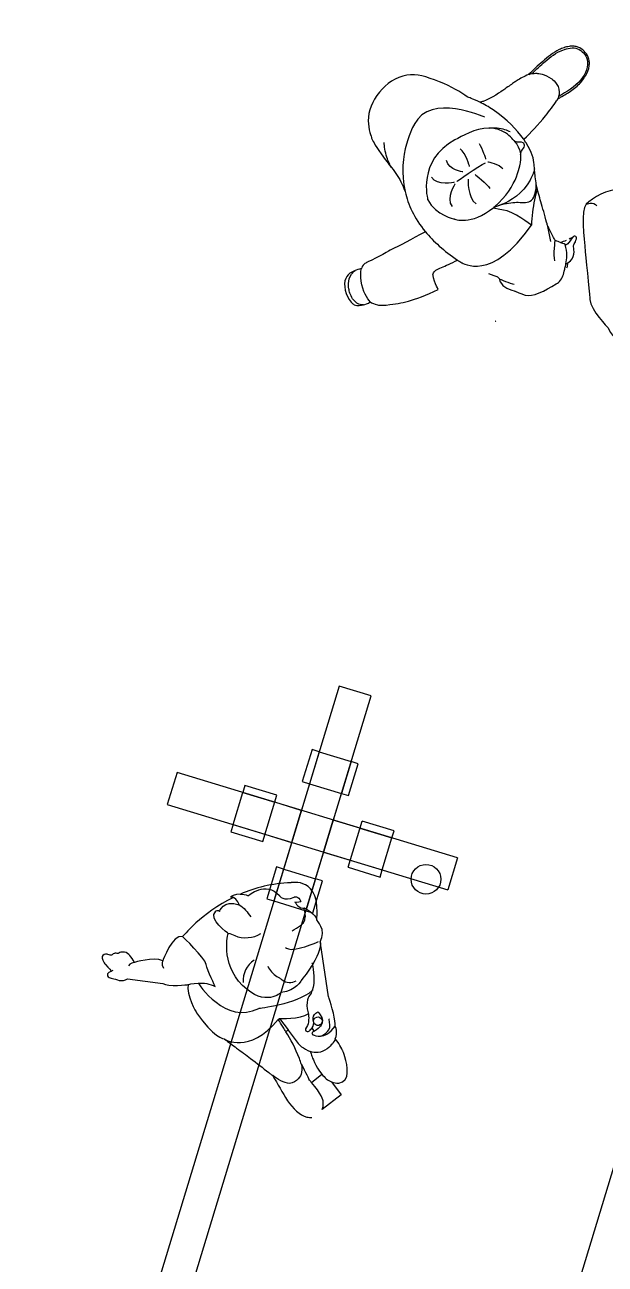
# Model space of a CAD drawing. Header units: millimetres. Extents: x 13722 to 114356, y -17117 to 61088.
# Drawn here: x 73308 to 74872, y 14825 to 18164 of the extents above; entities that cross this region are included whole.
import ezdxf

# ---------------------------------------------------------------- set-up
doc = ezdxf.new("R2010")
doc.units = ezdxf.units.MM
for name, color, linetype in [('01', 3, 'Continuous'), ('02', 250, 'Continuous'), ('03', 8, 'Continuous'), ('Toffu_Outline', 8, 'Continuous')]:
    doc.layers.add(name, color=color, linetype=linetype)

# ---------------------------------------------------------------- blocks, each defined once
blk = doc.blocks.new('2r2')
at = {"layer": 'Toffu_Outline'}
for points in [[(94024.6, -3697.1), (94024, -3697.4)], [(93892.7, -3772), (93892.6, -3771.9), (93892.6, -3772)], [(94074.1, -4102), (94082.8, -4147)]]:
    blk.add_lwpolyline(points, dxfattribs=at)
for points, knots in [([(94102.3, -3763.2), (94102.4, -3763.2), (94102.5, -3763.1), (94102.6, -3763.1), (94105, -3761.6), (94107.4, -3760.2), (94109.9, -3758.8), (94120.2, -3752.9), (94130.5, -3746.9), (94140.3, -3739.9), (94150.1, -3733), (94159.3, -3725.1), (94167.4, -3715.1), (94171, -3710.8), (94174.3, -3706.2), (94177.2, -3701.2), (94182.2, -3692.8), (94185.9, -3683.6), (94187.2, -3674.2), (94187.8, -3670.3), (94187.8, -3666.3), (94187.4, -3662.3), (94187, -3658.3), (94185.9, -3654.3), (94184.4, -3650.4), (94181.9, -3644.4), (94178.1, -3638.8), (94173.4, -3634.2), (94168.7, -3629.5), (94163.2, -3625.8), (94157, -3623.6), (94153.6, -3622.3), (94150.1, -3621.6), (94146.5, -3621.3), (94141.9, -3620.9), (94137.4, -3621.1), (94132.9, -3621.8), (94128.3, -3622.5), (94123.7, -3623.8), (94119.3, -3625.2), (94114.8, -3626.7), (94110.6, -3628.5), (94106.5, -3630.4), (94098, -3634.5), (94090.1, -3639.5), (94082.8, -3644.9), (94075.5, -3650.3), (94068.6, -3656.2), (94061.8, -3662.1), (94055.2, -3667.8), (94048.7, -3673.7), (94042.3, -3679.7), (94036.4, -3685.3), (94030.5, -3691), (94024.7, -3696.7), (94024.4, -3696.9), (94024.2, -3697.2), (94024, -3697.4), (94024, -3697.4), (94023.9, -3697.4), (94023.9, -3697.4), (94011.6, -3702.8), (94001.3, -3708.4), (93992.9, -3713.6), (93989.3, -3715.8), (93986.4, -3717.7), (93983.3, -3719.8), (93975.2, -3725.3), (93968.9, -3730.2), (93954.3, -3740.5), (93954.3, -3740.5), (93922.5, -3763.1), (93901.6, -3769.8), (93899.7, -3770.4), (93894.3, -3772.2), (93892.7, -3772)], [0, 0, 0, 0, 1, 1, 1, 2, 2, 2, 3, 3, 3, 4, 4, 4, 5, 5, 5, 6, 6, 6, 7, 7, 7, 8, 8, 8, 9, 9, 9, 10, 10, 10, 11, 11, 11, 12, 12, 12, 13, 13, 13, 14, 14, 14, 15, 15, 15, 16, 16, 16, 17, 17, 17, 18, 18, 18, 19, 19, 19, 20, 20, 20, 21, 21, 21, 22, 22, 22, 23, 23, 23, 24, 24, 24, 25, 25, 25, 25]), ([(94032.9, -3695.1), (94044.5, -3683.8), (94056.3, -3672.8), (94068.6, -3662.3), (94082.8, -3650.1), (94097.6, -3638.7), (94115.7, -3631.5), (94128.7, -3626.3), (94143.4, -3623.3), (94156.1, -3628.2), (94168, -3632.7), (94178.1, -3644.2), (94181.6, -3656.6), (94186.9, -3675.2), (94177.1, -3695.7), (94164.5, -3711.4), (94148.1, -3731.8), (94126.7, -3743.8), (94104.8, -3756.5), (94104.8, -3756.5), (94104.8, -3756.5), (94104.7, -3756.5)], [0, 0, 0, 0, 1, 1, 1, 2, 2, 2, 3, 3, 3, 4, 4, 4, 5, 5, 5, 6, 6, 6, 7, 7, 7, 7]), ([(93892.2, -3771.7), (93888.6, -3770.1), (93872.1, -3762.7), (93869.3, -3761.6), (93864.8, -3759.7), (93861, -3758.4), (93858.4, -3757.5), (93841.6, -3745.3), (93816.6, -3729.5), (93783.6, -3717), (93747, -3703.2), (93723.7, -3694.4), (93695.4, -3699.4), (93637.9, -3709.5), (93591, -3770.6), (93591.6, -3822.4), (93591.8, -3844.2), (93600.6, -3867.4), (93600.9, -3868.5), (93603.2, -3874.4), (93607.3, -3883.9), (93626.9, -3911.4), (93638, -3927.1), (93646.9, -3938.4), (93654.3, -3948), (93666.2, -3963.5), (93674.6, -3974.7), (93683.2, -3993.4), (93687.1, -4001.7), (93689.7, -4008.7), (93691.1, -4012.8)], [0, 0, 0, 0, 1, 1, 1, 2, 2, 2, 3, 3, 3, 4, 4, 4, 5, 5, 5, 6, 6, 6, 7, 7, 7, 8, 8, 8, 9, 9, 9, 10, 10, 10, 10]), ([(94025, -3697), (94027.1, -3696.3), (94029.8, -3695.6), (94032.9, -3695.1), (94036.6, -3694.5), (94040.9, -3694), (94045.7, -3694.2), (94050.9, -3694.3), (94067.5, -3696.6), (94084.9, -3708.2), (94086.9, -3709.5), (94106.1, -3722.7), (94106.3, -3745.2), (94106.4, -3749.4), (94105.7, -3753.2), (94104.8, -3756.5), (94104.1, -3759), (94103.2, -3761.3), (94102.3, -3763.2), (94102.1, -3763.6), (94101.9, -3764.1), (94101.7, -3764.5), (94101.6, -3764.6), (94101.6, -3764.7), (94101.5, -3764.8), (94100.8, -3766.2), (94100.1, -3767.3), (94099.5, -3768.2)], [0, 0, 0, 0, 1, 1, 1, 2, 2, 2, 3, 3, 3, 4, 4, 4, 5, 5, 5, 6, 6, 6, 7, 7, 7, 8, 8, 8, 9, 9, 9, 9]), ([(93905.4, -3812.5), (93905.4, -3812.5), (93759.4, -3745.3), (93715.6, -3832), (93715.6, -3832), (93668.2, -3913.3), (93691.1, -4012.8), (93691.1, -4012.9), (93691.1, -4012.9), (93691.1, -4012.9), (93699.1, -4047.5), (93715.6, -4084.3), (93745.6, -4120.7), (93745.6, -4120.7), (93745.7, -4120.7), (93745.7, -4120.8), (93767.1, -4146.8), (93795.5, -4172.6), (93832.6, -4197.2), (93836.3, -4199.6), (93840.1, -4202), (93844, -4204.5), (93844, -4204.5), (93925.9, -4258.3), (94031.3, -4102.9), (94031.3, -4102.9), (93981, -4065.1), (93956.1, -4062.5), (93931.3, -4060), (93929.9, -4055.4), (93929.9, -4055.4)], [0, 0, 0, 0, 1, 1, 1, 2, 2, 2, 3, 3, 3, 4, 4, 4, 5, 5, 5, 6, 6, 6, 7, 7, 7, 8, 8, 8, 9, 9, 9, 10, 10, 10, 10]), ([(94009.7, -3870.4), (93992.2, -3846.7), (93966.1, -3817.7), (93928.6, -3792.7), (93916.2, -3784.4), (93904.1, -3777.6), (93892.7, -3772), (93892.7, -3772), (93892.7, -3772), (93892.7, -3772), (93892.6, -3772), (93892.6, -3772), (93892.6, -3772), (93892.6, -3771.9), (93892.6, -3771.9), (93892.6, -3771.9), (93892.5, -3771.9), (93892.5, -3771.9), (93892.5, -3771.9), (93892.4, -3771.8), (93892.3, -3771.8), (93892.2, -3771.7)], [0, 0, 0, 0, 1, 1, 1, 2, 2, 2, 3, 3, 3, 4, 4, 4, 5, 5, 5, 6, 6, 6, 7, 7, 7, 7]), ([(94047, -4005.1), (94046.7, -4003.9), (94046.5, -4002.5), (94046.1, -4000.8), (94045.4, -3996.9), (94044.8, -3993.1), (94044.2, -3989.5), (94041.7, -3973.9), (94040.5, -3961.1), (94039.8, -3951.9), (94039.4, -3946.3), (94039.2, -3942.1), (94039, -3939.6), (94037.8, -3925.9), (94033.2, -3906.7), (94017.2, -3881.8), (94015.3, -3878.7), (94013.1, -3875.5), (94010.8, -3872.2), (94010.9, -3872.1), (94011, -3872), (94011.1, -3871.8), (94030, -3853.8), (94049.7, -3832.7), (94069.5, -3808.3), (94080.5, -3794.7), (94090.5, -3781.2), (94099.5, -3768.2), (94100.1, -3767.2), (94100.8, -3766.1), (94101.5, -3764.8)], [0, 0, 0, 0, 1, 1, 1, 2, 2, 2, 3, 3, 3, 4, 4, 4, 5, 5, 5, 6, 6, 6, 7, 7, 7, 8, 8, 8, 9, 9, 9, 10, 10, 10, 10]), ([(93929.9, -4055.4), (93868.1, -4105.9), (93823.4, -4086.5), (93823.4, -4086.5), (93823.4, -4086.5), (93774.7, -4077.4), (93752.2, -4035.2), (93752.2, -4035.2), (93722.3, -3928.5), (93825.4, -3873.7), (93842.9, -3864.4), (93879.1, -3841.6), (93917.1, -3841.7), (93917.1, -3841.7), (93917.1, -3841.7), (93917.2, -3841.7), (93928.3, -3841.8), (93939.7, -3843.8), (93950.7, -3848.8), (93966.8, -3856), (93977.7, -3867.1), (93984.3, -3875.5), (93984.9, -3876), (93986, -3877), (93987.7, -3877.8), (93995.7, -3882), (94003.9, -3877.8), (94009.5, -3881.8), (94010, -3882.2), (94011.3, -3883.2), (94012.3, -3884.9), (94013.4, -3887), (94013.3, -3889.1), (94013.2, -3889.8), (94013, -3895.3), (94007.9, -3896.3), (94004.5, -3904.2), (94003.4, -3906.7), (94002.4, -3909.2), (94002.5, -3912.5), (94002.6, -3913.1), (94002.7, -3913.8), (94002.7, -3914.5), (94002.9, -3915.5), (94003, -3916.8), (94003.1, -3918.7), (94003.1, -3919.8), (94003.1, -3921), (94003.1, -3922.4), (94002.9, -3926.6), (94002.2, -3932), (94002.2, -3932.1), (94002.2, -3932.1), (93996, -3999.7), (93932.7, -4053.1), (93931.8, -4053.9), (93930.9, -4054.6), (93929.9, -4055.4)], [0, 0, 0, 0, 1, 1, 1, 2, 2, 2, 3, 3, 3, 4, 4, 4, 5, 5, 5, 6, 6, 6, 7, 7, 7, 8, 8, 8, 9, 9, 9, 10, 10, 10, 11, 11, 11, 12, 12, 12, 13, 13, 13, 14, 14, 14, 15, 15, 15, 16, 16, 16, 17, 17, 17, 18, 18, 18, 19, 19, 19, 19]), ([(93917.2, -3841.7), (93923.2, -3841), (93930.6, -3840.6), (93938.9, -3841.4), (93954.1, -3842.8), (93966.1, -3847.4), (93973.9, -3851.3)], [0, 0, 0, 0, 1, 1, 1, 2, 2, 2, 2]), ([(93654.3, -3948), (93650.1, -3940.6), (93645.7, -3931.3), (93642.1, -3920.2), (93637, -3904.7), (93635.2, -3890.8), (93634.7, -3880.1)], [0, 0, 0, 0, 1, 1, 1, 2, 2, 2, 2]), ([(93984.3, -3875.5), (93988.9, -3880.6), (93995, -3888.7), (93999, -3900), (94000.9, -3905.4), (94001.9, -3910.4), (94002.5, -3914.6)], [0, 0, 0, 0, 1, 1, 1, 2, 2, 2, 2]), ([(94428.8, -3937.5), (94400.3, -3954.4), (94366.8, -3980.4), (94351.5, -4015.1), (94322.9, -4013.1), (94280.2, -4010.1), (94264.7, -4008.2), (94240.4, -4005.1), (94194.8, -4029.7), (94179.2, -4046.8), (94163.7, -4064.1), (94172.9, -4136), (94176.6, -4174.7), (94180.3, -4213.4), (94189.3, -4303.9), (94189.3, -4303.9), (94190.7, -4331.4), (94238, -4379.4), (94238, -4379.4), (94244.5, -4397), (94263.9, -4417), (94275.8, -4419.4)], [0, 0, 0, 0, 1, 1, 1, 2, 2, 2, 3, 3, 3, 4, 4, 4, 5, 5, 5, 6, 6, 6, 7, 7, 7, 7]), ([(94039.8, -3951.9), (94037.4, -3961.4), (94033.7, -3971.4), (94028.2, -3981.6), (94008.3, -4018.5), (93974.8, -4038), (93951.1, -4047.9), (93942.3, -4051.6), (93934.9, -4053.9), (93929.9, -4055.4), (93937.4, -4052.3), (93944.4, -4049.8), (93951.1, -4047.9), (93969.1, -4042.7), (93984.2, -4041.5), (93995.6, -4041.6), (94010.4, -4041.8), (94022.3, -4044.3), (94031.6, -4036.3), (94041.9, -4027.4), (94043.8, -4005.8), (94044, -4003.3), (94044.4, -3999.7), (94044.4, -3996), (94044.4, -3996), (94044.4, -3993.6), (94044.3, -3991.4), (94044.2, -3989.5), (94044.2, -3989.4), (94044.2, -3989.3), (94044.1, -3989.2)], [0, 0, 0, 0, 1, 1, 1, 2, 2, 2, 3, 3, 3, 4, 4, 4, 5, 5, 5, 6, 6, 6, 7, 7, 7, 8, 8, 8, 9, 9, 9, 10, 10, 10, 10]), ([(94047, -4005.1), (94047, -4005.1), (94047, -4005.1), (94047, -4005.1), (94041.9, -4024), (94037.5, -4045.2), (94034.5, -4068.5), (94033, -4080.5), (94031.9, -4092), (94031.3, -4102.9)], [0, 0, 0, 0, 1, 1, 1, 2, 2, 2, 3, 3, 3, 3]), ([(94110.2, -4150.2), (94105.8, -4148.4), (94101.3, -4146.6), (94096.8, -4144.8), (94095.6, -4144.3), (94094.6, -4143.4), (94094, -4142.2), (94090, -4134.5), (94085.2, -4124.8), (94080.2, -4114.6), (94078.3, -4110.7), (94076.3, -4106.6), (94074.3, -4102.5), (94074.2, -4102.2), (94074.1, -4101.9), (94074, -4101.5), (94073.9, -4101.1), (94071.6, -4092.6), (94068.4, -4080.8)], [0, 0, 0, 0, 1, 1, 1, 2, 2, 2, 3, 3, 3, 4, 4, 4, 5, 5, 5, 6, 6, 6, 6]), ([(94123.9, -4209.8), (94124.3, -4208.1), (94125.5, -4206.8), (94127, -4206.1), (94127.9, -4205.6), (94128.8, -4205.2), (94129.6, -4204.7), (94150.8, -4192.3), (94146.4, -4168.2), (94144.7, -4161.6), (94144.5, -4160.7), (94144.5, -4159.7), (94144.7, -4158.9), (94144.8, -4158.5), (94144.9, -4158.2), (94145, -4158), (94145.7, -4156.2), (94148.1, -4152), (94150.1, -4147.7), (94152.3, -4142.8), (94153.9, -4137.6), (94152.1, -4134.8), (94151.5, -4133.7), (94150.2, -4132.9), (94148.9, -4132.7), (94148.6, -4132.7), (94148.4, -4132.7), (94148.2, -4132.7), (94147.2, -4132.8), (94146.1, -4133.2), (94145.1, -4134), (94141, -4136.7), (94136.6, -4143.5), (94132.4, -4149.8), (94132.4, -4149.8), (94131.5, -4151.1), (94129.4, -4153.2), (94127.3, -4155.3), (94126, -4155.9), (94124.8, -4155.9), (94124.2, -4155.9), (94123.7, -4155.7), (94123.4, -4155.5), (94123.1, -4155.4), (94122.7, -4155.3), (94122.4, -4155.1), (94118.4, -4153.5), (94114.3, -4151.8), (94110.3, -4150.2)], [0, 0, 0, 0, 1, 1, 1, 2, 2, 2, 3, 3, 3, 4, 4, 4, 5, 5, 5, 6, 6, 6, 7, 7, 7, 8, 8, 8, 9, 9, 9, 10, 10, 10, 11, 11, 11, 12, 12, 12, 13, 13, 13, 14, 14, 14, 15, 15, 15, 16, 16, 16, 16]), ([(94110.2, -4150.2), (94110.2, -4150.2), (94110.3, -4150.2), (94110.3, -4150.2), (94115.8, -4147.9), (94121, -4145.6), (94126, -4143.3)], [0, 0, 0, 0, 1, 1, 1, 2, 2, 2, 2]), ([(94123.8, -4210.3), (94123.8, -4210.1), (94123.8, -4210), (94123.9, -4209.8), (94124.1, -4208.9), (94124.3, -4208.1), (94124.5, -4207.2), (94127.4, -4194.4), (94128.6, -4176.9), (94122.4, -4155.1)], [0, 0, 0, 0, 1, 1, 1, 2, 2, 2, 3, 3, 3, 3]), ([(93780.2, -4276.5), (93777.6, -4271.5), (93774, -4263.9), (93770.5, -4254.3), (93765.1, -4239.3), (93766, -4235.5), (93766.4, -4234.1), (93768.6, -4226.2), (93776.9, -4222.8), (93789.6, -4217.1), (93799.3, -4212.8), (93813.9, -4206.2), (93832.6, -4197.2)], [0, 0, 0, 0, 1, 1, 1, 2, 2, 2, 3, 3, 3, 4, 4, 4, 4]), ([(93579.4, -4317.6), (93576.5, -4317.9), (93571.7, -4318), (93566.3, -4316), (93564.7, -4315.4), (93559.1, -4313.1), (93552.6, -4305.3), (93544.4, -4295.4), (93541.3, -4284.4), (93540, -4277.6), (93538.8, -4271), (93535.2, -4251.9), (93546.6, -4235.5), (93549.7, -4231), (93553.2, -4227.8), (93556.1, -4225.6), (93556.6, -4225.2), (93557.1, -4224.9), (93557.5, -4224.5)], [0, 0, 0, 0, 1, 1, 1, 2, 2, 2, 3, 3, 3, 4, 4, 4, 5, 5, 5, 6, 6, 6, 6]), ([(93597.2, -4310.1), (93589.9, -4301.2), (93576.1, -4281.8), (93572.4, -4253.8), (93570.6, -4240.4), (93571.7, -4228.8), (93573.3, -4220.2)], [0, 0, 0, 0, 1, 1, 1, 2, 2, 2, 2]), ([(93915.8, -4233.5), (93915.8, -4233.5), (93930.4, -4238.8), (93930.4, -4238.8), (93930.4, -4238.8), (93938.7, -4241.7), (93938.7, -4241.7), (93939.5, -4242.1), (93940.2, -4242.5), (93940.8, -4243.1), (93941.9, -4244.3), (93943.1, -4245.4), (93944.2, -4246.5), (93945.1, -4247.3), (93945.6, -4248.5), (93945.8, -4249.7), (93948.6, -4266.3), (93966.2, -4275.4), (93985.7, -4280.4), (93986, -4280.5), (93986.3, -4280.6), (93987.1, -4281), (93987.3, -4281.1), (93987.6, -4281.2), (93987.9, -4281.3), (94002, -4287.1), (94012.9, -4291), (94014.8, -4291.6), (94035, -4298.2), (94067.4, -4279.4), (94098.3, -4261.4), (94103.7, -4258.2), (94105.4, -4257), (94107.2, -4255.1), (94116.1, -4245.4), (94118, -4235.8), (94121.1, -4221.6), (94121.9, -4218.1), (94122.8, -4214.4), (94123.8, -4210.3)], [0, 0, 0, 0, 1, 1, 1, 2, 2, 2, 3, 3, 3, 4, 4, 4, 5, 5, 5, 6, 6, 6, 7, 7, 7, 8, 8, 8, 9, 9, 9, 10, 10, 10, 11, 11, 11, 12, 12, 12, 13, 13, 13, 13])]:
    blk.add_open_spline(points, degree=3, knots=knots, dxfattribs=at)
for points in [[(93892.5, -3771.9), (93892.4, -3771.9), (93892.3, -3771.8), (93892.2, -3771.7)], [(93892.6, -3771.9), (93892.4, -3771.9), (93892.2, -3771.8), (93892.2, -3771.7)], [(93892.9, -3772.1), (93892.9, -3772.1), (93892.9, -3772), (93892.7, -3772)], [(94101.7, -3764.5), (94102, -3764), (94102.3, -3763.6), (94102.6, -3763.1)], [(93864.9, -3945.3), (93864.9, -3945.3), (93855.3, -3910), (93839.3, -3897.5)], [(93909.2, -3925.7), (93909.2, -3925.7), (93899.8, -3897.1), (93891.3, -3883.7)], [(93846.8, -3959.3), (93846.8, -3959.3), (93809.1, -3956.8), (93802.8, -3928.8)], [(93830.1, -3985.9), (93830.1, -3985.9), (93887.4, -3944.7), (93907.6, -3935.1)], [(93914.1, -3932.3), (93914.1, -3932.3), (93945.2, -3938.3), (93954.7, -3951)], [(93880.3, -3967), (93880.3, -3967), (93912, -3992.1), (93919.3, -4004.6)], [(93823.1, -3987.4), (93823.1, -3987.4), (93778, -3999.8), (93762.6, -3973.9)], [(93826.3, -3991.5), (93826.3, -3991.5), (93799, -4029.5), (93817.9, -4053)], [(93860.9, -3979.1), (93860.9, -3979.1), (93858.6, -4030.5), (93882.6, -4046.2)], [(94047.1, -4006.1), (94047.1, -4005.8), (94047, -4005.5), (94047, -4005.1)], [(94053.9, -4029.2), (94051.6, -4021.4), (94049.4, -4013.7), (94047.1, -4006.1)], [(94068.4, -4080.8), (94063.2, -4061.8), (94057.9, -4043.1), (94053.9, -4029.2)], [(94179.2, -4046.8), (94179.2, -4046.8), (94198.8, -4037.6), (94207.8, -4051.4)], [(93745.7, -4120.8), (93707.5, -4142.4), (93676.7, -4158.5), (93652.2, -4170)], [(94133.2, -4139.9), (94137.1, -4137.9), (94141.1, -4135.9), (94145, -4134)], [(93652.2, -4170), (93652.2, -4170), (93616.8, -4191.1), (93591.1, -4202)], [(94094.9, -4144), (94094.9, -4144), (94089.5, -4183), (94094, -4199.3)], [(93589.4, -4202.7), (93586.1, -4204.3), (93583.2, -4206.2), (93581.4, -4207.8)], [(93591.1, -4202), (93590.7, -4202.1), (93590.1, -4202.4), (93589.4, -4202.7)], [(94129.6, -4204.7), (94128.9, -4209.4), (94127.8, -4214.3), (94126.4, -4219.3)], [(93552.8, -4227), (93545.6, -4230.5), (93538.6, -4234), (93533.7, -4241.6)], [(93556.1, -4225.6), (93554.9, -4226.1), (93553.8, -4226.6), (93552.8, -4227)], [(93573.3, -4220.2), (93566.3, -4221.6), (93560.5, -4223.7), (93556.1, -4225.6)], [(93581.4, -4207.8), (93576.4, -4212), (93573.9, -4218.3), (93573.3, -4220.2)], [(93531.2, -4246.5), (93524.1, -4263.2), (93529.5, -4293.1), (93545.9, -4311)], [(93533.7, -4241.6), (93533.6, -4241.8), (93532.2, -4243.9), (93531.2, -4246.5)], [(93945.5, -4247.8), (93945.5, -4247.8), (93974.5, -4261.4), (93985.2, -4261.8)], [(93700.2, -4307.9), (93720, -4302.3), (93747.8, -4292.9), (93780.2, -4276.5)], [(93545.9, -4311), (93549.2, -4314.6), (93551.7, -4316.3), (93554.1, -4317.4)], [(93554.1, -4317.4), (93562.9, -4321.7), (93572.1, -4319.4), (93579.4, -4317.6)], [(93579.4, -4317.6), (93583.6, -4316.5), (93590.1, -4314.4), (93597.2, -4310.1)], [(93597.2, -4310.1), (93601.6, -4312.7), (93608.3, -4316.1), (93617, -4317.9)], [(93617, -4317.9), (93619.3, -4318.4), (93624.7, -4320.2), (93640.1, -4318.3)], [(93640.1, -4318.3), (93666.9, -4315.1), (93680.3, -4313.5), (93700.2, -4307.9)], [(93933.4, -4361.5), (93934.2, -4361.5), (93935, -4361.4), (93935.7, -4361)]]:
    blk.add_open_spline(points, degree=3, dxfattribs=at)
blk = doc.blocks.new('2t')
at = {"layer": '02'}
h = blk.add_hatch(dxfattribs=at)
h.set_pattern_fill('AR-CONC', color=6, scale=50)
h.paths.add_polyline_path([(94283.9, -5120.8, 1), (94363.9, -5120.8, 1)])
at = {"layer": '02', "color": 6, "lineweight": 30}
blk.add_circle((94323.9, -5120.8), 40, dxfattribs=at)
blk = doc.blocks.new('90_90')
at = {"layer": '02'}
for p, q in [((12638.8, -431.1), (12618.8, -431.1)), ((12618.8, -431.1), (12618.8, -521.1)), ((12638.8, -431.1), (12638.8, -521.1)), ((12638.8, -431.1), (12728.8, -431.1)), ((12728.8, -431.1), (12728.8, -521.1)), ((12748.8, -431.1), (12728.8, -431.1)), ((12748.8, -521.1), (12748.8, -431.1)), ((12618.8, -521.1), (12748.8, -521.1)), ((12638.8, -521.1), (12638.8, -596.1)), ((12728.8, -596.1), (12728.8, -521.1)), ((12473.8, -576.1), (12473.8, -596.1)), ((12563.8, -576.1), (12473.8, -576.1)), ((12563.8, -596.1), (12473.8, -596.1)), ((12473.8, -596.1), (12473.8, -686.1)), ((12563.8, -596.1), (12563.8, -576.1)), ((12563.8, -596.1), (12563.8, -606.1)), ((12803.8, -596.1), (12563.8, -596.1)), ((12803.8, -576.1), (12803.8, -596.1)), ((12893.8, -576.1), (12803.8, -576.1)), ((12893.8, -596.1), (12803.8, -596.1)), ((12803.8, -596.1), (12803.8, -606.1)), ((12893.8, -596.1), (12893.8, -576.1)), ((12893.8, -596.1), (12893.8, -686.1)), ((12563.8, -606.1), (12563.8, -686.1)), ((12803.8, -606.1), (12803.8, -686.1)), ((12563.8, -686.1), (12473.8, -686.1)), ((12473.8, -686.1), (12473.8, -706.1)), ((12563.8, -706.1), (12563.8, -686.1)), ((12563.8, -686.1), (12803.8, -686.1)), ((12638.8, -686.1), (12638.8, -761.1)), ((12728.8, -761.1), (12728.8, -686.1)), ((12893.8, -686.1), (12803.8, -686.1)), ((12803.8, -686.1), (12803.8, -706.1)), ((12893.8, -706.1), (12893.8, -686.1)), ((12473.8, -706.1), (12563.8, -706.1)), ((12803.8, -706.1), (12893.8, -706.1)), ((12618.8, -761.1), (12618.8, -851.1)), ((12618.8, -761.1), (12748.8, -761.1)), ((12638.8, -761.1), (12638.8, -851.1)), ((12728.8, -761.1), (12728.8, -851.1)), ((12748.8, -851.1), (12748.8, -761.1)), ((12618.8, -851.1), (12638.8, -851.1)), ((12638.8, -851.1), (12728.8, -851.1)), ((12728.8, -851.1), (12748.8, -851.1))]:
    blk.add_line(p, q, dxfattribs=at)
for points in [[(12728.8, -596.1), (12638.8, -596.1)], [(12638.8, -686.1), (12728.8, -686.1)]]:
    blk.add_lwpolyline(points, dxfattribs=at)
blk = doc.blocks.new('RW')
at = {"layer": '02'}
for p, q in [((94462.5, -22479), (94436.3, -22565.1)), ((94797.4, -22580.8), (94771.2, -22666.9))]:
    blk.add_line(p, q, dxfattribs=at)
blk.add_lwpolyline([(93812.5, -24309.1), (93898.6, -24335.2), (94564.2, -22144.1), (94478.1, -22118)], close=True, dxfattribs=at)
blk.add_lwpolyline([(94797.4, -22580.8), (94041.5, -22351.1), (94015.3, -22437.2), (94771.2, -22666.9)], dxfattribs=at)
for p, rotation in [((90106, -34458.7), 73.10102855420453), ((89672.9, -35884.4), 73.10102855420456)]:
    blk.add_blockref('90_90', p, dxfattribs=dict(at, rotation=rotation))
blk = doc.blocks.new('FWFW')
at = {"layer": 'Toffu_Outline'}
blk.add_line((108518.7, -5277.3), (108518.1, -5273.4), dxfattribs=at)
for points in [[(108324.2, -5149.5), (108324.2, -5149.5), (108371.5, -5107.8), (108408.1, -5149.3)], [(108508.7, -5215), (108521.6, -5096.9), (108439.4, -5114.5), (108439.4, -5114.5)], [(108439.4, -5114.5), (108388.3, -5116), (108342.5, -5128.4), (108303.4, -5145.3)], [(108284.6, -5154), (108197.7, -5197), (108147.5, -5259.6), (108147.5, -5259.6)], [(108246.9, -5192.4), (108246.9, -5192.4), (108256.1, -5159.5), (108300.2, -5173.9)], [(108303.1, -5145.5), (108287.7, -5145.7), (108276.3, -5152.4), (108276.3, -5152.4)], [(108276.3, -5152.4), (108279.3, -5151.9), (108282.1, -5152.6), (108284.6, -5154)], [(108300.2, -5173.9), (108300.2, -5173.9), (108294.2, -5159.1), (108284.8, -5153.9)], [(108299.8, -5174.3), (108313.3, -5181.2), (108322.5, -5194.1), (108331, -5206.7)], [(108302.1, -5145.3), (108302.5, -5145.4), (108303, -5145.3), (108303.4, -5145.3)], [(108303.4, -5145.3), (108303.3, -5145.4), (108303.2, -5145.4), (108303.1, -5145.5)], [(108303.4, -5145.3), (108309.8, -5145.3), (108316.9, -5146.3), (108324.2, -5149.5)], [(108408.1, -5149.3), (108408.1, -5149.3), (108419.4, -5166.2), (108448.3, -5153)], [(108448.3, -5153), (108448.3, -5153), (108459.2, -5148.2), (108466.3, -5165.5)], [(108466.3, -5165.5), (108466.3, -5165.5), (108457.1, -5169.1), (108450.1, -5166.7)], [(108450.1, -5166.7), (108450.1, -5166.7), (108461.9, -5187.5), (108475.3, -5182.1)], [(108270.3, -5251), (108270.3, -5251), (108214.5, -5212.9), (108236.9, -5191.3)], [(108236.9, -5191.3), (108236.9, -5191.3), (108244.3, -5185.8), (108246.9, -5192.4)], [(108477, -5213.1), (108479.4, -5203.4), (108478.4, -5192.9), (108474.2, -5183.8)], [(108475.3, -5182.1), (108475.3, -5182.1), (108509.9, -5200.7), (108508.7, -5215)], [(108442.6, -5243.8), (108450.5, -5239.9), (108458.1, -5235.2), (108465.1, -5229.8)], [(108465.1, -5229.8), (108468.5, -5227.2), (108471.8, -5224.4), (108474, -5220.7)], [(108474, -5220.7), (108475.4, -5218.4), (108476.3, -5215.7), (108477, -5213.1)], [(108518, -5273.4), (108536.6, -5241.6), (108508.7, -5215), (108508.7, -5215)], [(108147.5, -5259.6), (108120.6, -5252.4), (108093.9, -5324.5), (108093.9, -5324.5)], [(108210.8, -5334.6), (108206.7, -5316.7), (108147.5, -5259.6), (108147.5, -5259.6)], [(108270, -5250.7), (108276.3, -5251.3), (108281.9, -5254.5), (108287.7, -5256.9)], [(108287.7, -5256.9), (108310.4, -5266.2), (108337.4, -5264.2), (108358.5, -5251.7)], [(108453.4, -5292.7), (108474.2, -5289), (108494.4, -5282.2), (108513.3, -5272.7)], [(108518, -5273.4), (108518, -5273.4), (108518.1, -5273.4), (108518.1, -5273.4)], [(108518.1, -5273.4), (108518.2, -5273.8), (108518.5, -5275), (108518.7, -5277.3)], [(107943.7, -5307), (107939.2, -5305.8), (107932.5, -5308.8), (107930.7, -5313.6)], [(107949.4, -5309), (107946.3, -5308.4), (107945.3, -5307.5), (107943.7, -5307)], [(107957.7, -5308.4), (107956.3, -5309.2), (107955, -5309.4), (107954.1, -5309.6)], [(107960.3, -5306.4), (107958.9, -5307.3), (107958.8, -5307.7), (107957.7, -5308.4)], [(107964.2, -5304.8), (107963.4, -5305), (107961.9, -5305.3), (107960.3, -5306.4)], [(107967.4, -5304.3), (107966.3, -5304.2), (107965.5, -5304.4), (107964.2, -5304.8)], [(107970.8, -5305.1), (107968.7, -5304.7), (107968.3, -5304.4), (107967.4, -5304.3)], [(107972.2, -5305.2), (107971.9, -5305.3), (107971.5, -5305.2), (107970.8, -5305.1)], [(107975.3, -5303.9), (107974.6, -5304.5), (107973.6, -5305.2), (107972.2, -5305.2)], [(107980.7, -5301.7), (107979.4, -5301.8), (107977.5, -5302.3), (107975.3, -5303.9)], [(107987.7, -5302), (107984, -5302.1), (107982.8, -5301.4), (107980.7, -5301.7)], [(107991.2, -5301.8), (107990.6, -5301.9), (107989.5, -5302), (107987.7, -5302)], [(108005, -5310.6), (108001.6, -5307), (107996.1, -5301.6), (107991.2, -5301.8)], [(108424.8, -5288.9), (108428.1, -5291.3), (108432, -5292.8), (108436, -5293.6)], [(108436, -5293.6), (108441.7, -5294.6), (108447.6, -5293.8), (108453.4, -5292.7)], [(108518.7, -5277.6), (108519, -5285), (108516.9, -5302.9), (108497.1, -5335.3)], [(108518.7, -5277.3), (108518.7, -5277.4), (108518.7, -5277.5), (108518.7, -5277.6)], [(108541, -5421.9), (108541, -5421.9), (108518.7, -5277.6), (108518.7, -5277.6)], [(107930.7, -5313.6), (107929.7, -5316.3), (107930.7, -5318.9), (107932.2, -5322.8)], [(107932.2, -5322.8), (107934.4, -5328.7), (107937.6, -5332.8), (107939.3, -5334.9)], [(107939.3, -5334.9), (107948.2, -5345.6), (107956.3, -5350.4), (107955, -5353)], [(107954.1, -5309.6), (107953, -5309.5), (107951.4, -5309.5), (107949.4, -5309)], [(108018, -5329.3), (108018, -5329.3), (108005, -5331.6), (108001.2, -5338.7)], [(108018, -5329.3), (108013.5, -5320.7), (108008.6, -5314.5), (108005, -5310.6)], [(108093.9, -5324.5), (108067.8, -5313.3), (108018, -5329.3), (108018, -5329.3)], [(108093.9, -5324.5), (108093.9, -5324.5), (108088.2, -5333.5), (108096.2, -5344.5)], [(108235.2, -5394), (108235.2, -5394), (108214.8, -5352.5), (108210.8, -5334.6)], [(108340, -5323.1), (108320.5, -5336), (108308.7, -5359.8), (108310.2, -5383.2)], [(108377.2, -5339.1), (108382.1, -5350.6), (108390.8, -5360.5), (108401.6, -5366.8)], [(108497.1, -5335.3), (108489.7, -5347.5), (108479.8, -5361.6), (108466.7, -5378.1)], [(108495.9, -5330), (108495.9, -5330), (108496.4, -5331.9), (108497.1, -5335.3)], [(108497.1, -5335.3), (108499.8, -5348.1), (108505.4, -5381.2), (108496.5, -5405.2)], [(107944.9, -5362.6), (107944.8, -5366.5), (107948.1, -5370.1), (107952.6, -5370.5)], [(107950.5, -5355.4), (107947.2, -5356.5), (107945, -5359.4), (107944.9, -5362.6)], [(107955, -5353), (107955, -5353), (107954.9, -5353.2), (107950.5, -5355.4)], [(107952.6, -5370.5), (107955.4, -5371.3), (107960.2, -5372.7), (107966.3, -5374.6)], [(107955, -5353), (107955.7, -5352.7), (107956.4, -5352.4), (107957.1, -5352)], [(107957.1, -5352), (107958.3, -5351.3), (107959.2, -5350.5), (107959.9, -5349.8)], [(107966.3, -5374.6), (107976.1, -5377.5), (107977.8, -5378.1), (107980.6, -5378.3)], [(107980.6, -5378.3), (107984.6, -5378.6), (107990.9, -5378.1), (107998.9, -5373.2)], [(107998.9, -5373.2), (107998.9, -5373.2), (108093.9, -5386.2), (108093.9, -5386.2)], [(108401.6, -5366.8), (108404, -5368.2), (108406.5, -5369.4), (108408.9, -5371.1)], [(108408.9, -5371.1), (108411.3, -5372.7), (108413.4, -5374.7), (108415.7, -5376.5)], [(108093.9, -5386.2), (108108.4, -5395.2), (108162, -5388.9), (108162, -5388.9)], [(108162, -5388.9), (108156.7, -5415.6), (108184.7, -5464.6), (108184.7, -5464.6)], [(108162, -5388.9), (108162, -5388.9), (108173.8, -5385.7), (108189.4, -5385)], [(108189.4, -5385), (108203.6, -5384.4), (108221, -5386), (108235.2, -5394)], [(108189.4, -5385), (108189.4, -5385), (108263.3, -5500), (108352.4, -5452.9)], [(108352.4, -5452.9), (108352.4, -5452.9), (108455, -5441.4), (108496.5, -5405.2)], [(108466.7, -5378.1), (108466.7, -5378.1), (108454.8, -5405.5), (108412.9, -5410.2)], [(108415.7, -5376.5), (108426.4, -5384.3), (108441.7, -5385.2), (108453.3, -5378.7)], [(108496.5, -5405.2), (108494.8, -5409.8), (108492.5, -5414.1), (108489.6, -5417.9)], [(108496.5, -5405.2), (108497.3, -5404.5), (108498.1, -5403.7), (108498.9, -5403)], [(108489.6, -5417.9), (108489.6, -5417.9), (108476.4, -5434.9), (108485.9, -5465.1)], [(108542.5, -5426.8), (108541.6, -5423.7), (108541, -5421.9), (108541, -5421.9)], [(108558.2, -5500.4), (108562, -5490.2), (108547.5, -5442.7), (108542.5, -5426.8)], [(108184.7, -5464.6), (108228.7, -5530.4), (108260.5, -5535.8), (108260.5, -5535.8)], [(108408.5, -5479.9), (108408.5, -5479.9), (108464.1, -5483.4), (108486.2, -5467.3)], [(108486.3, -5467.3), (108487.2, -5473.8), (108489.2, -5492.9), (108481.4, -5503.7)], [(108485.9, -5465.1), (108485.9, -5465.1), (108486, -5465.9), (108486.3, -5467.3)], [(108500.5, -5489), (108499.8, -5487.2), (108494.2, -5470.9), (108512.2, -5462.5)], [(108512.2, -5462.5), (108512.2, -5462.5), (108525, -5475.4), (108524.3, -5484.8)], [(108260.5, -5535.8), (108260.5, -5535.8), (108326.8, -5578.6), (108404.9, -5482.6)], [(108404.9, -5482.6), (108404.9, -5482.6), (108408.5, -5479.9), (108408.5, -5479.9)], [(108418, -5503.6), (108413.6, -5496.5), (108409.2, -5489.6), (108404.9, -5482.6)], [(108408.5, -5479.9), (108408.5, -5479.9), (108431.8, -5511.1), (108431.8, -5511.1)], [(108426, -5516), (108423.3, -5511.9), (108420.7, -5507.7), (108418, -5503.6)], [(108496, -5506.4), (108496, -5506.4), (108501.9, -5497.9), (108500.9, -5490.8)], [(108496, -5506.4), (108496, -5506.4), (108499.9, -5513.8), (108502.5, -5514)], [(108500.6, -5489.1), (108500.5, -5489.1), (108500.5, -5489.1), (108500.5, -5489)], [(108500.9, -5490.8), (108500.7, -5490.3), (108500.6, -5489.7), (108500.6, -5489.1)], [(108500.6, -5489.2), (108500.6, -5489.2), (108500.6, -5489.2), (108500.6, -5489.1)], [(108500.9, -5490.8), (108500.9, -5490.2), (108500.7, -5489.7), (108500.6, -5489.2)], [(108523.8, -5489.2), (108522.8, -5496.9), (108519.5, -5504.2), (108502.5, -5514)], [(108519.4, -5528), (108520.9, -5527.4), (108546, -5516.4), (108544.6, -5498.1)], [(108519.4, -5528), (108530.5, -5526.9), (108544.2, -5520.5), (108558.3, -5500.6)], [(108524.3, -5484.8), (108524.1, -5486.3), (108524, -5487.8), (108523.8, -5489.2)], [(108544.6, -5498.1), (108543.5, -5483.7), (108541.7, -5481), (108541.7, -5481)], [(108558.3, -5500.6), (108558.3, -5500.5), (108558.2, -5500.4), (108558.2, -5500.4)], [(108558.3, -5500.6), (108558.3, -5500.6), (108558.4, -5500.6), (108558.4, -5500.6)], [(108558.8, -5535.1), (108566.5, -5516.9), (108559.3, -5502.3), (108558.3, -5500.6)], [(108260.5, -5535.8), (108271.2, -5543.8), (108282, -5551.8), (108292.9, -5559.9)], [(108432, -5511.4), (108430, -5512.9), (108428, -5514.4), (108426, -5516)], [(108462, -5588.3), (108451.6, -5560.9), (108439, -5536.8), (108426, -5516)], [(108431.8, -5511.1), (108431.8, -5511.1), (108432, -5511.4), (108432, -5511.4)], [(108432, -5511.4), (108432, -5511.4), (108459.1, -5547.8), (108459.1, -5547.8)], [(108502.5, -5514), (108502.5, -5514), (108489.8, -5520), (108498.2, -5524)], [(108498.2, -5524), (108502.1, -5525.8), (108509.7, -5529), (108519.4, -5528.1)], [(108519.4, -5528.1), (108519.4, -5528.1), (108519.4, -5528), (108519.4, -5528)], [(108558.9, -5535.3), (108558.8, -5535.3), (108558.8, -5535.2), (108558.8, -5535.1)], [(108578.9, -5567.5), (108578.9, -5567.5), (108573.1, -5552.3), (108558.9, -5535.3)], [(108292.9, -5559.9), (108305.6, -5569.3), (108318.2, -5578.5), (108330.8, -5587.6)], [(108459.1, -5547.8), (108459.1, -5547.8), (108472.4, -5562.9), (108491.3, -5569.2)], [(108491.3, -5569.2), (108491.3, -5569.3), (108491.4, -5569.4), (108491.4, -5569.4)], [(108491.4, -5569.4), (108493.3, -5573.2), (108494.7, -5577.3), (108495.7, -5582.1)], [(108584.5, -5583.3), (108581.6, -5573.9), (108578.9, -5567.5), (108578.9, -5567.5)], [(108330.8, -5587.6), (108347.1, -5600.4), (108363.5, -5613.3), (108379.9, -5626.1)], [(108467.2, -5603.1), (108465.6, -5598.2), (108463.9, -5593.3), (108462, -5588.3)], [(108467.5, -5603.5), (108469.3, -5613.8), (108469.4, -5623.2), (108466.7, -5631)], [(108467.5, -5603.5), (108467.4, -5603.4), (108467.3, -5603.2), (108467.2, -5603.1)], [(108467.4, -5603.4), (108467.4, -5603.4), (108467.5, -5603.4), (108467.5, -5603.5)], [(108488.7, -5646.1), (108488.7, -5646.1), (108480.3, -5625.5), (108467.5, -5603.5)], [(108495.7, -5582.1), (108495.7, -5582.1), (108505.5, -5609.5), (108522.9, -5630.6)], [(108568.2, -5654.1), (108600.6, -5650.4), (108591.9, -5607.3), (108584.5, -5583.3)], [(108379.9, -5626.1), (108379.9, -5626.1), (108380.9, -5626.9), (108382.7, -5628.4)], [(108382.7, -5628.4), (108384.5, -5629.8), (108387.1, -5631.8), (108390.2, -5634.1)], [(108390.2, -5634.1), (108390.3, -5634.1), (108390.3, -5634.2), (108390.3, -5634.3)], [(108435.4, -5655), (108421.4, -5655), (108402.1, -5642.8), (108390.3, -5634.2)], [(108390.3, -5634.3), (108403.4, -5656.8), (108416.6, -5679.4), (108429.7, -5701.9)], [(108466.7, -5631), (108466.7, -5631), (108456.8, -5655), (108435.4, -5655)], [(108494.5, -5652.4), (108494.5, -5652.4), (108522.9, -5630.6), (108522.9, -5630.6)], [(108522.9, -5630.6), (108530.1, -5639.3), (108538.6, -5646.9), (108548.3, -5651.1)], [(108494.5, -5652.4), (108492.7, -5650.3), (108490.7, -5648.2), (108488.7, -5646.1)], [(108526.5, -5703.4), (108526.5, -5703.4), (108521, -5682), (108494.5, -5652.4)], [(108548.3, -5651.1), (108548.3, -5651.1), (108548.4, -5651.3), (108548.4, -5651.3)], [(108548.4, -5651.3), (108548.4, -5651.3), (108575.1, -5686.2), (108575.1, -5686.2)], [(108548.6, -5651.1), (108554.7, -5653.7), (108561.3, -5654.9), (108568.2, -5654.1)], [(108429.7, -5701.9), (108429.7, -5701.9), (108429.7, -5701.9), (108429.7, -5701.9)], [(108429.7, -5701.9), (108445.1, -5722.7), (108463.3, -5741), (108482.1, -5745.6)], [(108575.1, -5686.2), (108575.1, -5686.2), (108523.9, -5725.4), (108523.9, -5725.4)], [(108523.9, -5725.4), (108527.4, -5714.4), (108526.5, -5703.4), (108526.5, -5703.4)], [(108482.1, -5745.6), (108487, -5746.8), (108491.4, -5747.3), (108495.2, -5747.3)]]:
    blk.add_open_spline(points, degree=3, dxfattribs=at)
for points, knots in [([(108412.9, -5410.2), (108412.9, -5410.2), (108370.3, -5451.8), (108309, -5391.2), (108247.7, -5330.6), (108270.3, -5251), (108270.3, -5251)], [6, 6, 6, 6, 7, 7, 7, 8, 8, 8, 8]), ([(108500.5, -5489), (108500, -5485.1), (108501.6, -5481.1), (108505, -5478.5), (108510, -5474.6), (108517.2, -5475.6), (108521.1, -5480.6), (108523, -5483.2), (108523.8, -5486.2), (108523.3, -5489.1)], [0, 0, 0, 0, 1, 1, 1, 2, 2, 2, 3, 3, 3, 3]), ([(108481.4, -5503.7), (108472, -5516.9), (108486.9, -5516.5), (108489, -5513.6), (108491.2, -5510.7), (108496, -5506.4), (108496, -5506.4)], [6, 6, 6, 6, 7, 7, 7, 8, 8, 8, 8]), ([(108523.3, -5489.1), (108523, -5492.1), (108521.5, -5494.8), (108518.9, -5496.8), (108513.9, -5500.6), (108506.7, -5499.7), (108502.8, -5494.6), (108501.9, -5493.4), (108501.3, -5492.1), (108500.9, -5490.8)], [3, 3, 3, 3, 4, 4, 4, 5, 5, 5, 6, 6, 6, 6]), ([(108558.9, -5535.3), (108555.4, -5543.6), (108548.7, -5552.6), (108537, -5561.6), (108520.8, -5574), (108504.7, -5573.9), (108491.4, -5569.4)], [0, 0, 0, 0, 1, 1, 1, 2, 2, 2, 2])]:
    blk.add_open_spline(points, degree=3, knots=knots, dxfattribs=at)

msp = doc.modelspace()

# ---------------------------------------------------------------- hatches: boundary and pattern name
at = {"layer": '01', "lineweight": -2, "true_color": 0x999b37}
h = msp.add_hatch(dxfattribs=at)
h.set_pattern_fill('AR-SAND', color=55, scale=5)
h.set_pattern_definition([(37.5, (-19358.14, 21727.48), (-8.00016, 244.7066), [0, -193.04, 0, -215.9, 0, -206.375]), (7.5, (-19358.14, 21727.48), (224.7616, 358.4126), [0, -104.14, 0, -173.99, 0, -66.675]), (327.5, (-19514.35, 21727.48), (395.4962, 0.7186), [0, -63.5, 0, -228.6, 0, -298.45]), (317.5, (-19514.35, 21727.48), (381.7782, 111.4647), [0, -31.75, 0, -149.86, 0, -171.45])])
h.paths.add_polyline_path([(70453.8, 12983.3), (70453.8, 10764.6), (72599.6, 10043.3), (76293.8, 10043.3), (76293.8, 12983.3)], flags=17)
h.paths.add_polyline_path([(70453.8, 22943.3), (70453.8, 20883.3), (72903.8, 20883.3), (72903.8, 22943.3)], flags=17)
h.paths.add_polyline_path([(79063.8, 14353.3), (79063.8, 12513.3), (81313.8, 12513.3), (81313.8, 14353.3)], flags=17)
h.paths.add_polyline_path([(66994.8, 20603.3, 0.409585), (64324.8, 23223.3), (62204.1, 23223.3), (62204.1, 7963.3), (62204.1, 6963.3), (83214.7, 6963.3), (83214.7, 23223.3), (77183.8, 23223.3), (77183.8, 20603.3), (78783.8, 20603.3), (78783.8, 19033.3), (81593.8, 19033.3), (81593.8, 14633.3), (81593.8, 12233.3), (81593.8, 7963.3), (72553.8, 7963.3), (64324.8, 10463.3), (64324.8, 13163.3), (64324.8, 15543.3), (66994.8, 15543.3)])

# ---------------------------------------------------------------- linework, layer by layer
at = {"layer": '03'}
msp.add_lwpolyline([(74781.5, 14713.2), (75738.3, 14422.5), (75912.7, 14996.6), (74955.9, 15287.3)], close=True, dxfattribs=at)

# ---------------------------------------------------------------- block references
at = {"layer": '02'}
for name, p in [('RW', (-20323.1, 38500.6)), ('FWFW', (-34414, 20967.5)), ('2t', (-19934.6, 20983.1))]:
    msp.add_blockref(name, p, dxfattribs=at)
at = {"layer": '03'}
msp.add_blockref('2r2', (-19358.1, 21727.5), dxfattribs=at)

doc.saveas('drawing.dxf')
